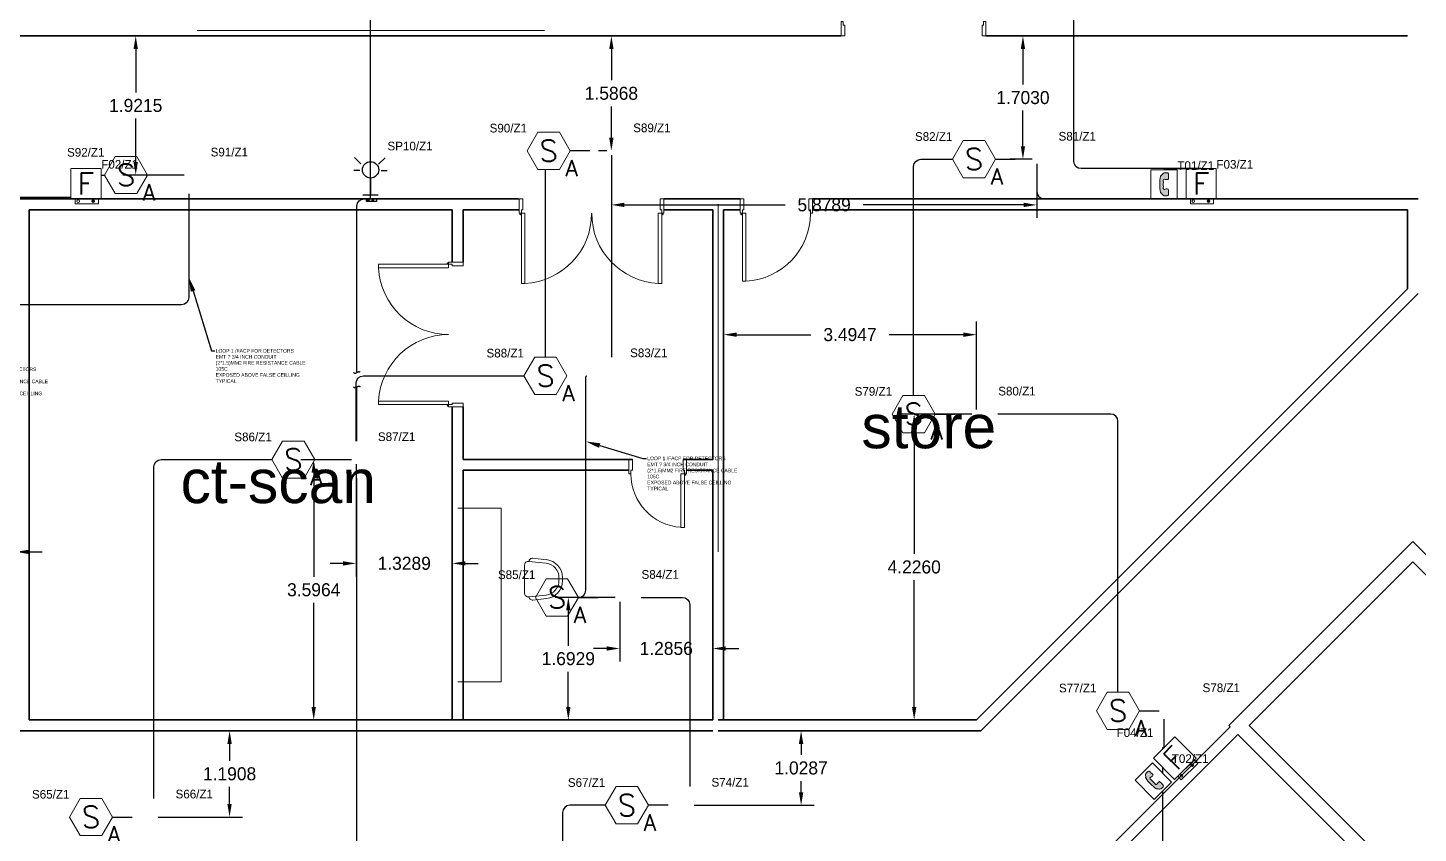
# Model space of a CAD drawing. Extents: x -3404 to 3497, y 0 to 399.
# Drawn here: x 75.06 to 94.27, y 347.11 to 358.24 of the extents above; entities that cross this region are included whole.
import ezdxf
from ezdxf import colors
from ezdxf.entities.mleader import LeaderData, LeaderLine
from ezdxf.enums import TextEntityAlignment as Align
from ezdxf.math import Vec2, Vec3

# ---------------------------------------------------------------- set-up
doc = ezdxf.new("R2010")
doc.units = 0
doc.header["$LTSCALE"] = 0.15
doc.linetypes.add('HIDDEN', pattern=[0.375, 0.25, -0.125])
doc.layers.get('0').update_dxf_attribs({"color": 252})
doc.layers.get('Defpoints').update_dxf_attribs({"color": 252})
for name, color, linetype in [('0 ARCH', 252, 'Continuous'), ('0 DD', 252, 'Continuous'), ('0 fire alarm', 252, 'Continuous'), ('0 sockets', 252, 'Continuous'), ('0 WIRING', 3, 'Continuous'), ('00-BT-FAS-TEXT', 2, 'Continuous'), ('AUTOINCR', 7, 'Continuous'), ('d1', 252, 'Continuous'), ('FIRE_LOOP', 7, 'Continuous'), ('WIRING', 4, 'Continuous')]:
    doc.layers.add(name, color=color, linetype=linetype)
for name, color, linetype, lineweight in [('anal', 252, 'Continuous', 20), ('DOOR', 252, 'Continuous', 20), ('FUR', 252, 'Continuous', 9), ('sofa', 252, 'Continuous', 9), ('T-FIRE-B', 4, 'Continuous', 0), ('T-TEXT', 2, 'Continuous', 0), ('wall', 252, 'Continuous', 30)]:
    doc.layers.add(name, color=color, linetype=linetype, lineweight=lineweight)
doc.styles.add('ROMANS', font='ROMANS.shx', dxfattribs={"width": 0.8})
doc.styles.add('TEXT-NFP', font='simplex.shx')
doc.dimstyles.get("Standard").update_dxf_attribs({"dimtxt": 0.18, "dimasz": 0.18, "dimexe": 0.18, "dimexo": 0.0625, "dimgap": 0.09, "dimtad": 0, "dimtih": 1, "dimtoh": 1, "dimdec": 4, "dimzin": 0, "dimdsep": 46, "dimtxsty": 'Standard', "dimcen": 0.09, "dimadec": 0, "dimazin": 0, "dimtfac": 1, "dimtdec": 4, "dimtofl": 0, "dimtmove": 0, "dimatfit": 3, "dimfxl": 1, "dimtolj": 1, "dimtzin": 0, "dimarcsym": 0})
pattern_1 = [(0, (0, 0), (0, 6.985), [5.08, -1.905]), (90, (0, 0), (-6.985, 4e-16), [5.08, -1.905])]

# ---------------------------------------------------------------- blocks, each defined once
blk = doc.blocks.new('D100')
at = {"layer": 'DOOR'}
for points in [[(0.03, 0.2), (0.03, 1.14), (0.078, 1.14), (0.078, 0.2)], [(0.03, 0.2), (0, 0.2), (0, 0), (0.05, 0), (0.05, 0.15), (0.03, 0.15)], [(0.97, 0.2), (1, 0.2), (1, 0), (0.95, 0), (0.95, 0.15), (0.97, 0.15)]]:
    blk.add_lwpolyline(points, close=True, dxfattribs=at)
blk.add_circle((0.02, 0.21), 0.01, dxfattribs=at)
blk.add_arc((0.029, 0.2), 0.941, 0.0029, 86.9663, dxfattribs=at)
blk = doc.blocks.new('ARCH')
at = {"layer": 'anal'}
for p, q in [((77.4, 358.2), (82.2, 358.2)), ((82.2, 358.2), (77.4, 358.2)), ((84.6, 355.8), (84.6, 351)), ((84.6, 351), (84.6, 355.8)), ((84.6, 355.8), (84.6, 351)), ((84.6, 351), (84.6, 355.8))]:
    blk.add_line(p, q, dxfattribs=at)
at = {"layer": 'DOOR'}
for points in [[(86.329, 358.325), (86.299, 358.325), (86.299, 358.125), (86.349, 358.125), (86.349, 358.275), (86.329, 358.275)], [(88.269, 358.325), (88.299, 358.325), (88.299, 358.125), (88.249, 358.125), (88.249, 358.275), (88.269, 358.275)], [(81.88, 355.675), (81.85, 355.675), (81.85, 355.875), (81.9, 355.875), (81.9, 355.725), (81.88, 355.725)], [(83.82, 355.675), (83.85, 355.675), (83.85, 355.875), (83.8, 355.875), (83.8, 355.725), (83.82, 355.725)], [(81.88, 355.675), (81.88, 354.705), (81.93, 354.705), (81.93, 355.675)], [(83.82, 355.675), (83.82, 354.705), (83.77, 354.705), (83.77, 355.675)], [(80.875, 354.971), (79.905, 354.971), (79.905, 354.921), (80.875, 354.921)], [(80.875, 354.971), (80.875, 355.001), (81.075, 355.001), (81.075, 354.951), (80.925, 354.951), (80.925, 354.971)], [(80.875, 353.031), (79.905, 353.031), (79.905, 353.081), (80.875, 353.081)], [(80.875, 353.031), (80.875, 353.001), (81.075, 353.001), (81.075, 353.051), (80.925, 353.051), (80.925, 353.031)], [(83.394, 352.075), (83.364, 352.075), (83.364, 352.275), (83.414, 352.275), (83.414, 352.125), (83.394, 352.125)], [(84.134, 352.075), (84.164, 352.075), (84.164, 352.275), (84.114, 352.275), (84.114, 352.125), (84.134, 352.125)], [(84.134, 352.075), (84.134, 351.335), (84.086, 351.335), (84.086, 352.075)]]:
    blk.add_lwpolyline(points, close=True, dxfattribs=at)
for centre in [(81.87, 355.665), (83.83, 355.665), (80.865, 354.981), (80.865, 353.021), (84.144, 352.065)]:
    blk.add_circle(centre, 0.01, dxfattribs=at)
for centre, radius, start, end in [((81.88, 355.675), 0.971, 272.9508, 0), ((83.823, 355.675), 0.971, 180, 267.0492), ((80.875, 354.971), 0.971, 182.9508, 270), ((80.875, 353.029), 0.971, 90, 177.0492), ((84.134, 352.075), 0.74, 180, 266.2769)]:
    blk.add_arc(centre, radius, start, end, dxfattribs=at)
at = {"layer": 'FUR'}
for p, q in [((82.04, 350.909), (82.227, 350.889)), ((81.925, 350.816), (81.925, 350.425)), ((81.979, 350.866), (82.221, 350.84)), ((82.4, 350.6), (82.4, 350.641)), ((82.45, 350.6), (82.45, 350.641)), ((81.979, 350.375), (82.221, 350.401)), ((82.04, 350.331), (82.227, 350.351))]:
    blk.add_line(p, q, dxfattribs=at)
for centre, radius, start, end in [((82.035, 350.86), 0.05, 83.857, 180), ((81.975, 350.816), 0.05, 85.0303, 180), ((82.2, 350.641), 0.2, 0, 83.857), ((82.2, 350.641), 0.25, 0, 83.857), ((82.2, 350.6), 0.2, 276.143, 0), ((82.2, 350.6), 0.25, 276.143, 0), ((81.975, 350.425), 0.05, 180, 274.9697), ((82.035, 350.381), 0.05, 180, 276.143)]:
    blk.add_arc(centre, radius, start, end, dxfattribs=at)
at = {"layer": 'sofa'}
for p, q in [((81, 351.6), (81.6, 351.6)), ((81.6, 351.6), (81.6, 349.2)), ((81.6, 349.2), (81, 349.2))]:
    blk.add_line(p, q, dxfattribs=at)
at = {"layer": 'wall'}
for p, q in [((80.4, 358.125), (73.899, 358.125)), ((80.325, 358.125), (86.299, 358.125)), ((84.525, 358.125), (86.299, 358.125)), ((88.299, 358.125), (94.125, 358.125)), ((88.299, 358.125), (89.325, 358.125)), ((89.475, 358.125), (94.125, 358.125)), ((75.593, 355.875), (73.139, 355.875)), ((81.839, 355.875), (74.925, 355.875)), ((80.925, 355.725), (75.075, 355.725)), ((75.075, 348.675), (75.075, 355.725)), ((75.075, 348.675), (75.075, 355.725)), ((80.925, 355.725), (80.925, 355.001)), ((81.075, 355.725), (81.075, 355.001)), ((81.85, 355.725), (81.075, 355.725)), ((84.675, 355.875), (83.85, 355.875)), ((84.525, 355.725), (83.85, 355.725)), ((84.904, 355.875), (84, 355.875)), ((84.525, 352.275), (84.525, 355.725)), ((84.675, 355.725), (84.675, 348.675)), ((84.904, 355.725), (84.675, 355.725)), ((94.275, 355.875), (85.904, 355.875)), ((94.125, 355.725), (85.904, 355.725)), ((94.125, 355.725), (94.125, 354.631)), ((94.125, 354.631), (88.169, 348.675)), ((94.275, 354.569), (88.231, 348.525)), ((80.925, 353.001), (80.925, 348.675)), ((81.075, 353.001), (81.075, 352.275)), ((81.075, 352.275), (83.414, 352.275)), ((84.114, 352.275), (84.525, 352.275)), ((81.075, 352.125), (81.075, 348.675)), ((81.075, 352.125), (83.364, 352.125)), ((84.164, 352.125), (84.525, 352.125)), ((84.525, 348.675), (84.525, 352.125)), ((94.2, 351.141), (91.659, 348.6)), ((96.641, 348.7), (94.2, 351.141)), ((94.2, 350.859), (91.941, 348.6)), ((96.559, 348.5), (94.2, 350.859)), ((80.925, 348.675), (75.075, 348.675)), ((75.075, 348.675), (77.925, 348.675)), ((78.225, 348.675), (75.075, 348.675)), ((78.225, 348.675), (75.075, 348.675)), ((78.075, 348.675), (78.225, 348.675)), ((81.525, 348.675), (78.375, 348.675)), ((81.525, 348.675), (78.375, 348.675)), ((78.375, 348.675), (81.225, 348.675)), ((84.525, 348.675), (81.075, 348.675)), ((81.375, 348.675), (81.525, 348.675)), ((84.525, 348.675), (81.675, 348.675)), ((81.675, 348.675), (84.525, 348.675)), ((82.125, 348.675), (81.675, 348.675)), ((88.169, 348.675), (84.6, 348.675)), ((91.659, 348.6), (91.676, 348.582)), ((91.941, 348.6), (94.3, 346.241)), ((82.275, 348.525), (55.724, 348.525)), ((84.525, 348.525), (65.431, 348.525)), ((88.231, 348.525), (84.6, 348.525)), ((91.676, 348.582), (89.369, 346.275)), ((91.782, 348.476), (89.431, 346.125)), ((91.782, 348.476), (94.1, 346.159))]:
    blk.add_line(p, q, dxfattribs=at)
at = {"layer": 'anal', "xscale": -1, "rotation": 180}
blk.add_blockref('D100', (84.904, 355.875), dxfattribs=at)
at = {"layer": 'd1', "char_height": 0.6, "attachment_point": 1}
for s, insert, width in [('{\\fArial|b0|i0|c0|p34;store}', (86.58, 353.029), 6.0636), ('{\\fArial|b0|i0|c0|p34;ct-scan}', (77.17, 352.271), 2.4256)]:
    blk.add_mtext(s, dxfattribs=dict(at, insert=insert, width=width))
blk = doc.blocks.new('dressable smoke detectore above false ceiling')
blk.add_lwpolyline([(200, 0), (100, 173), (-100, 173), (-200, 0), (-100, -173), (100, -173)], close=True)
at = {"layer": 'T-TEXT', "style": 'ROMANS'}
blk.add_attdef('S', text='', height=200, dxfattribs=at).set_placement((0, 0, 0), align=Align.MIDDLE)
blk.add_attdef('A', text='', height=150, dxfattribs=at).set_placement((215, -161), align=Align.MIDDLE_CENTER)
blk = doc.blocks.new('*U83')
h = blk.add_hatch()
h.set_pattern_fill('ANGLE', color=3)
h.set_pattern_definition(pattern_1)
h.paths.add_polyline_path([(56, -302, 1), (81, -302, 1)])
blk.add_lwpolyline([(-140, -280), (140, -280), (140, 0), (-140, 0)], close=True)
at = {"color": 3}
blk.add_lwpolyline([(-99, -280), (116, -280), (116, -326), (-99, -326)], close=True, dxfattribs=at)
for centre in [(-73, -302), (68, -302)]:
    blk.add_circle(centre, 12.3, dxfattribs=at)
at = {"layer": 'T-TEXT', "style": 'TEXT-NFP'}
blk.add_attdef('F', text='', height=200, dxfattribs=at).set_placement((0, -140, 0), align=Align.MIDDLE)
blk = doc.blocks.new('*U39')
h = blk.add_hatch(color=256)
h.dxf.hatch_style = 1
edge = h.paths.add_edge_path()
edge.add_arc((33, 257), 14.1, 13.6021, 92.3161)
edge.add_line((32, 271), (11, 271))
edge.add_arc((13, 231), 40.2, 92.7442, 154.2215)
edge.add_arc((-28, 250), 4.89, 309.2722, 334.2215, ccw=False)
edge.add_arc((-64, 281), 52.1, 306.6096, 318.7251, ccw=False)
edge.add_arc((-30, 235), 4.89, 115.3605, 167.8134)
edge.add_arc((352, 152), 396, 167.8076, 180.2975)
edge.add_arc((348, 148), 392, 179.7012, 192.2669)
edge.add_arc((-30, 66), 4.89, 193.2566, 244.6491)
edge.add_arc((-67, 18), 54.9, 39.8251, 51.6228, ccw=False)
edge.add_arc((-28, 50), 4.89, 25.7785, 50.7278, ccw=False)
edge.add_arc((13, 69), 40.2, 205.7785, 267.2558)
edge.add_line((11, 29), (32, 29))
edge.add_arc((33, 43), 14.1, 267.6839, 346.3979)
edge.add_arc((-161, 67), 209, 352.6045, 365.9008)
edge.add_arc((13, 87), 34.4, 1.9401, 17.7739)
edge.add_arc((41, 96), 4.89, 18.4909, 87.0716)
edge.add_arc((30, 28), 74.3, 81.4234, 109.9904)
edge.add_arc((2, 102), 4.89, 250.3513, 295.2423, ccw=False)
edge.add_arc((1, 106), 8.65, 174.514, 266.9586, ccw=False)
edge.add_arc((-1022, 147), 1015, 357.7161, 360.1614)
edge.add_arc((-1022, 153), 1015, 359.8386, 362.2839)
edge.add_arc((3, 194), 10.1, 100.6325, 185.9952, ccw=False)
edge.add_arc((2, 200), 4.89, 64.7577, 109.6487, ccw=False)
edge.add_arc((33, 273), 75, 247.791, 276.6818)
edge.add_arc((41, 204), 4.89, 279.9761, 341.5091)
edge.add_arc((13, 213), 34.4, 342.2261, 358.0599)
edge.add_arc((-161, 233), 209, 354.0992, 367.3955)
for p, q in [((137, 300), (-137, 300)), ((-137, 300), (-137, 0)), ((137, 0), (137, 300)), ((-137, 0), (137, 0))]:
    blk.add_line(p, q)
blk.add_lwpolyline([(46, 260, 0.357628), (32, 271), (11, 271, 0.27487), (-23, 248, -0.109294), (-24, 247, -0.052913), (-33, 239, 0.232951), (-35, 236, 0.054551), (-44, 150, 0.054883), (-35, 65, 0.228078), (-33, 61, -0.051523), (-24, 53, -0.109294), (-23, 52, 0.27487), (11, 29), (32, 29, 0.357628), (46, 40, 0.058081), (47, 88, 0.069198), (45, 98, 0.308503), (41, 101, 0.125296), (4, 97, -0.198418), (1, 97, -0.426767), (-7, 107, 0.01067), (-7, 150, 0.01067), (-7, 193, -0.390702), (1, 204, -0.198418), (4, 204, 0.126732), (42, 199, 0.275132), (45, 202, 0.069198), (47, 212, 0.058081)], format="xyb", close=True)
blk = doc.blocks.new('*U101')
at = {"linetype": 'ByBlock'}
h = blk.add_hatch(dxfattribs=at)
h.set_pattern_fill('ANGLE', color=2)
h.set_pattern_definition(pattern_1)
h.paths.add_polyline_path([(27, -14, 1), (15, -14, 1)])
at = {"color": 1}
for p, q in [((-1, 374), (-1, 450)), ((-99, 262), (-155, 262)), ((-90, 325), (-148, 383)), ((135, 380), (75, 321)), ((99, 262), (155, 262)), ((0, 193), (0, 35)), ((71, 35), (-71, 35)), ((71, 0), (-71, 0))]:
    blk.add_line(p, q, dxfattribs=at)
at = {"color": 6, "linetype": 'ByBlock'}
blk.add_lwpolyline([(-37, 0), (54, 0), (54, -26), (-37, -26)], close=True, dxfattribs=at)
at = {"color": 1}
blk.add_circle((0, 269), 75.9, dxfattribs=at)
at = {"color": 6, "linetype": 'ByBlock'}
for centre in [(-21, -14), (21, -14)]:
    blk.add_circle(centre, 6, dxfattribs=at)
blk = doc.blocks.new('endtick', base_point=(-3267.27, -69559.4))
at = {"layer": 'WIRING', "color": 2, "linetype": 'HIDDEN'}
blk.add_spline([(-3267.27, -69509.4), (-3276.985, -69534.4), (-3267.27, -69559.4), (-3256.425, -69584.4), (-3267.27, -69609.4)], degree=3, dxfattribs=at)
blk = doc.blocks.new('*D194')
at = {"layer": '0 DD', "color": 0, "lineweight": -2, "transparency": 16777216}
for p, q in [((73.664, 351.506), (73.664, 350.817)), ((74.896, 351.506), (74.896, 350.817)), ((73.484, 350.997), (73.304, 350.997)), ((75.076, 350.997), (75.256, 350.997))]:
    blk.add_line(p, q, dxfattribs=at)
at = {"layer": '0 DD', "color": 0, "transparency": 16777216}
for points in [[(73.484, 351.027), (73.484, 350.967), (73.664, 350.997)], [(75.076, 351.027), (75.076, 350.967), (74.896, 350.997)]]:
    blk.add_solid(points, dxfattribs=at)
at = {"layer": 'Defpoints', "color": 0, "transparency": 16777216}
for p in [(73.664, 351.568), (74.896, 351.568), (74.896, 350.997)]:
    blk.add_point(p, dxfattribs=at)
at = {"layer": '0 DD', "color": 0, "transparency": 16777216, "insert": (74.28, 350.997), "char_height": 0.18, "attachment_point": 5}
blk.add_mtext('\\A1;1.2317', dxfattribs=at)
blk = doc.blocks.new('*D201')
at = {"layer": '0 DD', "color": 0, "lineweight": -2, "transparency": 16777216}
for p, q in [((76.862, 348.525), (78.027, 348.525)), ((77.847, 348.345), (77.847, 348.11)), ((77.847, 347.514), (77.847, 347.75)), ((76.862, 347.334), (78.027, 347.334))]:
    blk.add_line(p, q, dxfattribs=at)
at = {"layer": '0 DD', "color": 0, "transparency": 16777216}
for points in [[(77.817, 348.345), (77.877, 348.345), (77.847, 348.525)], [(77.817, 347.514), (77.877, 347.514), (77.847, 347.334)]]:
    blk.add_solid(points, dxfattribs=at)
at = {"layer": 'Defpoints', "color": 0, "transparency": 16777216}
for p in [(76.799, 348.525), (77.847, 348.525), (76.799, 347.334)]:
    blk.add_point(p, dxfattribs=at)
at = {"layer": '0 DD', "color": 0, "transparency": 16777216, "insert": (77.847, 347.93), "char_height": 0.18, "attachment_point": 5}
blk.add_mtext('\\A1;1.1908', dxfattribs=at)
blk = doc.blocks.new('*D203')
at = {"layer": '0 DD', "color": 0, "lineweight": -2, "transparency": 16777216}
for p, q in [((85.165, 348.525), (85.926, 348.525)), ((85.746, 348.345), (85.746, 348.191)), ((85.746, 347.676), (85.746, 347.831)), ((84.269, 347.496), (85.926, 347.496))]:
    blk.add_line(p, q, dxfattribs=at)
at = {"layer": '0 DD', "color": 0, "transparency": 16777216}
for points in [[(85.716, 348.345), (85.776, 348.345), (85.746, 348.525)], [(85.716, 347.676), (85.776, 347.676), (85.746, 347.496)]]:
    blk.add_solid(points, dxfattribs=at)
at = {"layer": 'Defpoints', "color": 0, "transparency": 16777216}
for p in [(85.102, 348.525), (85.746, 348.525), (84.206, 347.496)]:
    blk.add_point(p, dxfattribs=at)
at = {"layer": '0 DD', "color": 0, "transparency": 16777216, "insert": (85.746, 348.011), "char_height": 0.18, "attachment_point": 5}
blk.add_mtext('\\A1;1.0287', dxfattribs=at)
blk = doc.blocks.new('*D289')
at = {"layer": '0 DD', "color": 0, "lineweight": -2, "transparency": 16777216}
for p, q in [((77.087, 358.125), (76.37, 358.125)), ((76.55, 357.945), (76.55, 357.344)), ((76.55, 356.384), (76.55, 356.984)), ((77.221, 356.204), (76.37, 356.204))]:
    blk.add_line(p, q, dxfattribs=at)
at = {"layer": '0 DD', "color": 0, "transparency": 16777216}
for points in [[(76.52, 357.945), (76.58, 357.945), (76.55, 358.125)], [(76.52, 356.384), (76.58, 356.384), (76.55, 356.204)]]:
    blk.add_solid(points, dxfattribs=at)
at = {"layer": 'Defpoints', "color": 0, "transparency": 16777216}
for p in [(76.55, 358.125), (77.149, 358.125), (77.284, 356.204)]:
    blk.add_point(p, dxfattribs=at)
at = {"layer": '0 DD', "color": 0, "transparency": 16777216, "insert": (76.55, 357.164), "char_height": 0.18, "attachment_point": 5}
blk.add_mtext('\\A1;1.9215', dxfattribs=at)
blk = doc.blocks.new('*D297')
at = {"layer": '0 DD', "color": 0, "lineweight": -2, "transparency": 16777216}
for p, q in [((79.596, 352.209), (79.596, 350.658)), ((80.925, 351.751), (80.925, 350.658)), ((79.416, 350.838), (79.236, 350.838)), ((81.105, 350.838), (81.285, 350.838))]:
    blk.add_line(p, q, dxfattribs=at)
at = {"layer": '0 DD', "color": 0, "transparency": 16777216}
for points in [[(79.416, 350.868), (79.416, 350.808), (79.596, 350.838)], [(81.105, 350.868), (81.105, 350.808), (80.925, 350.838)]]:
    blk.add_solid(points, dxfattribs=at)
at = {"layer": 'Defpoints', "color": 0, "transparency": 16777216}
for p in [(79.596, 352.271), (80.925, 351.814), (80.925, 350.838)]:
    blk.add_point(p, dxfattribs=at)
at = {"layer": '0 DD', "color": 0, "transparency": 16777216, "insert": (80.261, 350.838), "char_height": 0.18, "attachment_point": 5}
blk.add_mtext('\\A1;1.3289', dxfattribs=at)
blk = doc.blocks.new('*D298')
at = {"layer": '0 DD', "color": 0, "lineweight": -2, "transparency": 16777216}
for p, q in [((79.534, 352.271), (78.83, 352.271)), ((79.01, 352.091), (79.01, 350.653)), ((79.01, 348.855), (79.01, 350.293)), ((79.738, 348.675), (78.83, 348.675))]:
    blk.add_line(p, q, dxfattribs=at)
at = {"layer": '0 DD', "color": 0, "transparency": 16777216}
for points in [[(78.98, 352.091), (79.04, 352.091), (79.01, 352.271)], [(78.98, 348.855), (79.04, 348.855), (79.01, 348.675)]]:
    blk.add_solid(points, dxfattribs=at)
at = {"layer": 'Defpoints', "color": 0, "transparency": 16777216}
for p in [(79.596, 352.271), (79.01, 348.675), (79.8, 348.675)]:
    blk.add_point(p, dxfattribs=at)
at = {"layer": '0 DD', "color": 0, "transparency": 16777216, "insert": (79.01, 350.473), "char_height": 0.18, "attachment_point": 5}
blk.add_mtext('\\A1;3.5964', dxfattribs=at)
blk = doc.blocks.new('*D299')
at = {"layer": '0 DD', "color": 0, "lineweight": -2, "transparency": 16777216}
for p, q in [((83.239, 350.305), (83.239, 349.482)), ((84.525, 350.305), (84.525, 349.482)), ((83.059, 349.662), (82.879, 349.662)), ((84.705, 349.662), (84.885, 349.662))]:
    blk.add_line(p, q, dxfattribs=at)
at = {"layer": '0 DD', "color": 0, "transparency": 16777216}
for points in [[(83.059, 349.692), (83.059, 349.632), (83.239, 349.662)], [(84.705, 349.692), (84.705, 349.632), (84.525, 349.662)]]:
    blk.add_solid(points, dxfattribs=at)
at = {"layer": 'Defpoints', "color": 0, "transparency": 16777216}
for p in [(83.239, 350.368), (84.525, 350.368), (84.525, 349.662)]:
    blk.add_point(p, dxfattribs=at)
at = {"layer": '0 DD', "color": 0, "transparency": 16777216, "insert": (83.882, 349.662), "char_height": 0.18, "attachment_point": 5}
blk.add_mtext('\\A1;1.2856', dxfattribs=at)
blk = doc.blocks.new('*D300')
at = {"layer": '0 DD', "color": 0, "lineweight": -2, "transparency": 16777216}
for p, q in [((83.177, 350.368), (82.349, 350.368)), ((82.529, 350.188), (82.529, 349.701)), ((82.529, 348.855), (82.529, 349.341)), ((83.177, 348.675), (82.349, 348.675))]:
    blk.add_line(p, q, dxfattribs=at)
at = {"layer": '0 DD', "color": 0, "transparency": 16777216}
for points in [[(82.499, 350.188), (82.559, 350.188), (82.529, 350.368)], [(82.499, 348.855), (82.559, 348.855), (82.529, 348.675)]]:
    blk.add_solid(points, dxfattribs=at)
at = {"layer": 'Defpoints', "color": 0, "transparency": 16777216}
for p in [(83.239, 350.368), (82.529, 348.675), (83.239, 348.675)]:
    blk.add_point(p, dxfattribs=at)
at = {"layer": '0 DD', "color": 0, "transparency": 16777216, "insert": (82.529, 349.521), "char_height": 0.18, "attachment_point": 5}
blk.add_mtext('\\A1;1.6929', dxfattribs=at)
blk = doc.blocks.new('*D301')
at = {"layer": '0 DD', "color": 0, "lineweight": -2, "transparency": 16777216}
for p, q in [((88.107, 352.901), (87.129, 352.901)), ((87.309, 352.721), (87.309, 350.968)), ((87.309, 348.855), (87.309, 350.608)), ((87.489, 348.675), (87.129, 348.675))]:
    blk.add_line(p, q, dxfattribs=at)
at = {"layer": '0 DD', "color": 0, "transparency": 16777216}
for points in [[(87.279, 352.721), (87.339, 352.721), (87.309, 352.901)], [(87.279, 348.855), (87.339, 348.855), (87.309, 348.675)]]:
    blk.add_solid(points, dxfattribs=at)
at = {"layer": 'Defpoints', "color": 0, "transparency": 16777216}
for p in [(88.17, 352.901), (87.309, 348.675), (87.551, 348.675)]:
    blk.add_point(p, dxfattribs=at)
at = {"layer": '0 DD', "color": 0, "transparency": 16777216, "insert": (87.309, 350.788), "char_height": 0.18, "attachment_point": 5}
blk.add_mtext('\\A1;4.2260', dxfattribs=at)
blk = doc.blocks.new('*D302')
at = {"layer": '0 DD', "color": 0, "lineweight": -2, "transparency": 16777216}
for p, q in [((84.675, 352.963), (84.675, 354.178)), ((88.17, 352.963), (88.17, 354.178)), ((84.855, 353.998), (85.882, 353.998)), ((87.99, 353.998), (86.962, 353.998))]:
    blk.add_line(p, q, dxfattribs=at)
at = {"layer": '0 DD', "color": 0, "transparency": 16777216}
for points in [[(84.855, 354.028), (84.855, 353.968), (84.675, 353.998)], [(87.99, 354.028), (87.99, 353.968), (88.17, 353.998)]]:
    blk.add_solid(points, dxfattribs=at)
at = {"layer": 'Defpoints', "color": 0, "transparency": 16777216}
for p in [(84.675, 353.998), (84.675, 352.901), (88.17, 352.901)]:
    blk.add_point(p, dxfattribs=at)
at = {"layer": '0 DD', "color": 0, "transparency": 16777216, "insert": (86.422, 353.998), "char_height": 0.18, "attachment_point": 5}
blk.add_mtext('\\A1;3.4947', dxfattribs=at)
blk = doc.blocks.new('*D303')
at = {"layer": '0 DD', "color": 0, "lineweight": -2, "transparency": 16777216}
for p, q in [((88.941, 358.125), (88.632, 358.125)), ((88.812, 357.945), (88.812, 357.453)), ((88.812, 356.602), (88.812, 357.093)), ((88.941, 356.422), (88.632, 356.422))]:
    blk.add_line(p, q, dxfattribs=at)
at = {"layer": '0 DD', "color": 0, "transparency": 16777216}
for points in [[(88.782, 357.945), (88.842, 357.945), (88.812, 358.125)], [(88.782, 356.602), (88.842, 356.602), (88.812, 356.422)]]:
    blk.add_solid(points, dxfattribs=at)
at = {"layer": 'Defpoints', "color": 0, "transparency": 16777216}
for p in [(88.812, 358.125), (89.003, 358.125), (89.003, 356.422)]:
    blk.add_point(p, dxfattribs=at)
at = {"layer": '0 DD', "color": 0, "transparency": 16777216, "insert": (88.812, 357.273), "char_height": 0.18, "attachment_point": 5}
blk.add_mtext('\\A1;1.7030', dxfattribs=at)
blk = doc.blocks.new('*D304')
at = {"layer": '0 DD', "color": 0, "lineweight": -2, "transparency": 16777216}
for p, q in [((83.062, 358.125), (82.944, 358.125)), ((83.124, 357.945), (83.124, 357.512)), ((83.124, 356.718), (83.124, 357.152)), ((83.062, 356.538), (82.944, 356.538))]:
    blk.add_line(p, q, dxfattribs=at)
at = {"layer": '0 DD', "color": 0, "transparency": 16777216}
for points in [[(83.094, 357.945), (83.154, 357.945), (83.124, 358.125)], [(83.094, 356.718), (83.154, 356.718), (83.124, 356.538)]]:
    blk.add_solid(points, dxfattribs=at)
at = {"layer": 'Defpoints', "color": 0, "transparency": 16777216}
for p in [(83.124, 358.125), (83.124, 358.125), (83.124, 356.538)]:
    blk.add_point(p, dxfattribs=at)
at = {"layer": '0 DD', "color": 0, "transparency": 16777216, "insert": (83.124, 357.332), "char_height": 0.18, "attachment_point": 5}
blk.add_mtext('\\A1;1.5868', dxfattribs=at)
blk = doc.blocks.new('*D305')
at = {"layer": '0 DD', "color": 0, "lineweight": -2, "transparency": 16777216}
for p, q in [((83.124, 356.476), (83.124, 355.611)), ((89.003, 356.359), (89.003, 355.611)), ((83.304, 355.791), (85.524, 355.791)), ((88.823, 355.791), (86.604, 355.791))]:
    blk.add_line(p, q, dxfattribs=at)
at = {"layer": '0 DD', "color": 0, "transparency": 16777216}
for points in [[(83.304, 355.821), (83.304, 355.761), (83.124, 355.791)], [(88.823, 355.821), (88.823, 355.761), (89.003, 355.791)]]:
    blk.add_solid(points, dxfattribs=at)
at = {"layer": 'Defpoints', "color": 0, "transparency": 16777216}
for p in [(83.124, 356.538), (89.003, 356.422), (83.124, 355.791)]:
    blk.add_point(p, dxfattribs=at)
at = {"layer": '0 DD', "color": 0, "transparency": 16777216, "insert": (86.064, 355.791), "char_height": 0.18, "attachment_point": 5}
blk.add_mtext('\\A1;5.8789', dxfattribs=at)

msp = doc.modelspace()

# ---------------------------------------------------------------- linework, layer by layer
at = {"layer": '0 sockets', "color": 3}
for points in [[(79.79542, 355.875), (79.79542, 374.975, 0.41421356), (79.69542, 375.075), (76.99798, 375.075)], [(79.6079, 353.47683), (79.6079, 355.775, -0.41421356), (79.7079, 355.875), (79.79542, 355.875)]]:
    msp.add_lwpolyline(points, format="xyb", dxfattribs=at)
for points in [[(79.6079, 352.52899), (79.6079, 353.27683)], [(79.6079, 346.275), (79.6079, 352.01375)]]:
    msp.add_lwpolyline(points, dxfattribs=at)
at = {"layer": 'FIRE_LOOP', "color": 3}
for points in [[(91.275, 356.29157), (89.61476, 356.29157, -0.41421356), (89.51476, 356.39157), (89.51476, 361.15931)], [(87.30106, 353.15859), (87.30106, 356.322, -0.41421356), (87.40106, 356.422), (87.83725, 356.422)], [(90.76159, 356.27438), (90.76159, 356.27455, -0.41421356), (90.77862, 356.29157), (91.275, 356.29157)], [(89.00338, 356.16437), (89.00338, 355.97657, 0.41421356), (89.10338, 355.87657), (90.76159, 355.87657)], [(77.28367, 355.94593), (77.28367, 354.51223, -0.41421356), (77.18367, 354.41223), (73.0445, 354.41223)], [(79.5961, 352.52899), (79.5961, 353.3297, -0.41421356), (79.6961, 353.4297), (81.91552, 353.4297)], [(82.66822, 350.36795), (82.67074, 350.36795, 0.41421356), (82.77074, 350.46795), (82.77074, 353.41641, -0.41421356), (82.78404, 353.4297), (82.78417, 353.4297)], [(90.12509, 349.05994), (90.12509, 352.80097, 0.41421356), (90.02509, 352.90097), (88.46719, 352.90097)], [(76.79937, 347.5918), (76.79937, 352.17137, -0.41421356), (76.89937, 352.27137), (78.42997, 352.27137)], [(83.53687, 350.36795), (84.10628, 350.36795, -0.41421356), (84.20628, 350.26795), (84.20628, 347.75392)], [(90.21055, 343.11272), (90.64586, 343.11272, 0.41421356), (90.74586, 343.21272), (90.74586, 347.69764)], [(83.04015, 347.4963), (82.5493, 347.4963, 0.41421356), (82.4493, 347.3963), (82.4493, 345.07003)]]:
    msp.add_lwpolyline(points, format="xyb", dxfattribs=at)
for points in [[(82.82702, 356.53816), (82.55332, 356.53816)], [(75.86178, 356.29157), (75.86178, 356.29157)], [(82.213, 353.68733), (82.213, 356.28054)], [(83.1245, 356.28054), (83.1245, 353.68733)], [(88.4322, 356.422), (88.7059, 356.422)], [(76.07007, 356.20355), (76.11754, 356.20355)], [(76.98619, 356.20355), (76.71249, 356.20355)], [(75.6535, 355.89157), (72.13326, 355.89157)], [(90.76159, 355.87657), (90.76159, 355.8766)], [(87.59854, 352.90097), (87.87224, 352.90097)], [(79.02492, 352.27137), (79.29862, 352.27137)], [(82.66822, 350.36795), (82.94192, 350.36795)], [(90.42256, 348.80231), (90.69626, 348.80231)], [(90.7625, 348.29621), (90.7625, 348.68759)], [(90.74586, 348.27962), (90.74586, 348.29621), (90.7625, 348.29621)], [(90.74586, 347.93801), (90.74586, 348.0179)], [(90.74586, 347.69764), (90.74586, 347.69768)], [(83.90881, 347.4963), (83.63511, 347.4963)], [(76.22819, 347.33417), (76.50189, 347.33417)]]:
    msp.add_lwpolyline(points, dxfattribs=at)

# ---------------------------------------------------------------- block references
at = {"layer": '0 ARCH', "color": 3}
msp.add_blockref('ARCH', (0, 0), dxfattribs=at)
at = {"layer": '0 fire alarm', "color": 3, "xscale": 0.001488, "yscale": 0.001488, "zscale": 0.001488}
msp.add_blockref('*U101', (79.79542, 355.875), dxfattribs=at)
at = {"layer": '0 fire alarm', "color": 3, "xscale": 0.001, "yscale": 0.001, "zscale": 0.001, "rotation": 90}
for p in [(79.6079, 353.47683), (79.6079, 353.27683)]:
    msp.add_blockref('endtick', p, dxfattribs=at)
at = {"layer": 'T-FIRE-B', "color": 2, "xscale": 0.001487761816891826, "yscale": 0.001487761816891826, "zscale": 0.001487761816891826}
for p in [(82.25585, 356.53816), (88.13473, 356.422), (76.41501, 356.20355), (82.213, 353.4297), (87.30106, 352.90097), (78.72745, 352.27137), (82.37074, 350.36795), (90.12509, 348.80231), (83.33763, 347.4963), (75.93071, 347.33417)]:
    msp.add_blockref('dressable smoke detectore above false ceiling', p, dxfattribs=at).add_auto_attribs({'S': 'S', 'A': 'A'})
at = {"layer": 'T-FIRE-B', "xscale": 0.001487761816891826, "yscale": 0.001487761816891826, "zscale": 0.001487761816891826}
for p in [(75.86178, 356.29157), (91.275, 356.29157)]:
    msp.add_blockref('*U83', p, dxfattribs=at).add_auto_attribs({'F': 'F'})
at = {"layer": 'T-FIRE-B', "color": 3, "xscale": 0.001326103487042799, "yscale": 0.001326103487042799, "zscale": 0.001326103487042799}
msp.add_blockref('*U39', (90.76159, 355.87657), dxfattribs=at)
at = {"layer": 'T-FIRE-B', "xscale": 0.001487761816891826, "yscale": 0.001487761816891826, "zscale": 0.001487761816891826, "rotation": 44.91391863627783}
msp.add_blockref('*U83', (90.7625, 348.29621), dxfattribs=at).add_auto_attribs({'F': 'F'})
at = {"layer": 'T-FIRE-B', "color": 3, "xscale": 0.001239481751844911, "yscale": 0.001239481751844911, "zscale": 0.001239481751844911, "rotation": 44.91391863627736}
msp.add_blockref('*U39', (90.74586, 347.69764), dxfattribs=at)

# ---------------------------------------------------------------- texts
at = {"layer": 'AUTOINCR', "color": 2}
for s, p in [('S90/Z1', (81.9583, 356.75585)), ('S82/Z1', (87.83717, 356.63968)), ('S92/Z1', (76.11746, 356.42124)), ('S88/Z1', (81.91545, 353.64739)), ('S79/Z1', (87.00351, 353.11865)), ('S86/Z1', (78.4299, 352.48906)), ('S85/Z1', (82.07319, 350.58563)), ('S77/Z1', (89.82753, 349.02)), ('S67/Z1', (83.04008, 347.71398)), ('S65/Z1', (75.63316, 347.55186))]:
    msp.add_text(s, height=0.12, dxfattribs=at).set_placement(p, align=Align.BOTTOM_RIGHT)
for s, p in [('S89/Z1', (83.42559, 356.75938)), ('S81/Z1', (89.30447, 356.64322)), ('S91/Z1', (77.58475, 356.42477)), ('S83/Z1', (83.38274, 353.65093)), ('S80/Z1', (88.4708, 353.12219)), ('S87/Z1', (79.89719, 352.49259)), ('S84/Z1', (83.54048, 350.58917)), ('S78/Z1', (91.29482, 349.02354)), ('S74/Z1', (84.50737, 347.71752)), ('S66/Z1', (77.10045, 347.5554))]:
    msp.add_text(s, height=0.12, dxfattribs=at).set_placement(p, align=Align.BOTTOM_LEFT)
at = {"layer": 'AUTOINCR', "color": 1}
for s, p in [('SP10/Z1', (80.02901, 356.50817)), ('F02/Z1', (76.07361, 356.25511)), ('F03/Z1', (91.48682, 356.25511))]:
    msp.add_text(s, height=0.12, dxfattribs=at).set_placement(p, align=Align.BOTTOM_LEFT)
at = {"layer": 'AUTOINCR', "color": 3}
for s, p in [('T01/Z1', (90.94673, 356.23794)), ('T02/Z1', (90.8696, 348.04435))]:
    msp.add_text(s, height=0.12, dxfattribs=at).set_placement(p, align=Align.BOTTOM_LEFT)
at = {"layer": 'AUTOINCR', "color": 1}
msp.add_text('F04/Z1', height=0.12, dxfattribs=at).set_placement((90.61499, 348.40327), align=Align.BOTTOM_RIGHT)

# ---------------------------------------------------------------- dimensions: what is measured, and where the dimension line sits
at = {"layer": '0 DD', "color": 6}
for base, p1, p2, picture, middle in [((76.55, 358.125), (77.283666, 356.203548), (77.149356, 358.125), '*D289', (76.55, 357.164274)), ((83.1245, 358.125), (83.1245, 356.53816), (83.1245, 358.125), '*D304', (83.1245, 357.33158)), ((88.81186, 358.125), (89.00338, 356.422), (89.00338, 358.125), '*D303', (88.81186, 357.2735)), ((87.30854, 348.675), (88.16972, 352.90097), (87.55118, 348.675), '*D301', (87.30854, 350.78798)), ((79.00971, 348.675), (79.5961, 352.27137), (79.8, 348.675), '*D298', (79.00971, 350.47318)), ((82.529402, 348.675), (83.239393, 350.367947), (83.239393, 348.675), '*D300', (82.529402, 349.521473)), ((77.84742, 348.525), (76.79937, 347.33417), (76.79937, 348.525), '*D201', (77.84742, 347.92959)), ((85.74634, 348.525), (84.20628, 347.4963), (85.10207, 348.525), '*D203', (85.74634, 348.01065))]:
    dim = msp.add_linear_dim(base=base, p1=p1, p2=p2, angle=90, dimstyle='Standard', dxfattribs=at)
    dim.commit()
    dim.dimension.update_dxf_attribs({"geometry": picture, "text_midpoint": middle})
for base, p1, p2, picture, middle in [((83.1245, 355.79099), (89.00338, 356.422), (83.1245, 356.53816), '*D305', (86.06394, 355.79099)), ((84.675, 353.99841), (88.16972, 352.90097), (84.675, 352.90097), '*D302', (86.42236, 353.99841)), ((80.925, 350.83814), (79.5961, 352.27137), (80.925, 351.81382), '*D297', (80.26055, 350.83814)), ((74.89556, 350.99714), (73.66387, 351.5683), (74.89556, 351.5683), '*D194', (74.27971, 350.99714)), ((84.525, 349.66158), (83.23939, 350.36795), (84.525, 350.36795), '*D299', (83.8822, 349.66158))]:
    dim = msp.add_linear_dim(base=base, p1=p1, p2=p2, dimstyle='Standard', dxfattribs=at)
    dim.commit()
    dim.dimension.update_dxf_attribs({"geometry": picture, "text_midpoint": middle})

# ---------------------------------------------------------------- leaders
at = {"layer": '0 WIRING', "color": 3}
ml = msp.add_multileader_mtext('Standard', dxfattribs=at)
ml.set_content('LOOP 1 /FACP FOR DETECTORS\\PEMT ? 3/4 INCH CONDUIT\\P(2*1.5)MM2 FIRE RESISTANCE CABLE 105C\\PEXPOSED ABOVE FALSE CEILLING\\PTYPICAL\\P', color=6)
ml.set_leader_properties()
ml.build(insert=Vec2(0, 0))
ml.multileader.update_dxf_attribs({"text_right_attachment_type": 6, "dogleg_length": 0.05, "arrow_head_size": 0.2})
ctx = ml.context
ctx.base_point, ctx.char_height, ctx.arrow_head_size, ctx.landing_gap_size = Vec3(77.64492, 353.7748), 0.05, 0.2, 0.01
ctx.right_attachment = 6
notes = []
notes.append((ctx, [(0, (1, 1, 0), (77.59492, 353.7748), (1, 0), 0.05, [(0, [(77.28367, 354.79266)], 0, [])])]))
ctx.mtext.insert, ctx.mtext.width, ctx.mtext.flow_direction = Vec3(77.65492, 353.7998), 1.2442461, 5
ml = msp.add_multileader_mtext('Standard', dxfattribs=at)
ml.set_content('LOOP 1 /FACP FOR DETECTORS\\PEMT ? 3/4 INCH CONDUIT\\P(2*1.5)MM2 FIRE RESISTANCE CABLE 105C\\PEXPOSED ABOVE FALSE CEILLING\\PTYPICAL\\P', color=6)
ml.set_leader_properties()
ml.build(insert=Vec2(0, 0))
ml.multileader.update_dxf_attribs({"text_right_attachment_type": 6, "dogleg_length": 0.05, "arrow_head_size": 0.2})
ctx = ml.context
ctx.base_point, ctx.char_height, ctx.arrow_head_size, ctx.landing_gap_size = Vec3(74.08461, 353.51948), 0.05, 0.2, 0.01
ctx.right_attachment = 6
notes.append((ctx, [(0, (1, 1, 0), (74.03461, 353.51948), (1, 0), 0.05, [(0, [(72.79113, 352.53637)], 0, [])])]))
ctx.mtext.insert, ctx.mtext.width, ctx.mtext.flow_direction = Vec3(74.09461, 353.54448), 1.2442461, 5
ml = msp.add_multileader_mtext('Standard', dxfattribs=at)
ml.set_content('LOOP 1 /FACP FOR DETECTORS\\PEMT ? 3/4 INCH CONDUIT\\P(2*1.5)MM2 FIRE RESISTANCE CABLE 105C\\PEXPOSED ABOVE FALSE CEILLING\\PTYPICAL\\P', color=6)
ml.set_leader_properties()
ml.build(insert=Vec2(0, 0))
ml.multileader.update_dxf_attribs({"text_right_attachment_type": 6, "dogleg_length": 0.05, "arrow_head_size": 0.2})
ctx = ml.context
ctx.base_point, ctx.char_height, ctx.arrow_head_size, ctx.landing_gap_size = Vec3(83.61022, 352.28882), 0.05, 0.2, 0.01
ctx.right_attachment = 6
notes.append((ctx, [(0, (1, 1, 0), (83.56022, 352.28882), (1, 0), 0.05, [(0, [(82.77074, 352.52219)], 0, [])])]))
ctx.mtext.insert, ctx.mtext.width, ctx.mtext.flow_direction = Vec3(83.62022, 352.31382), 1.2442461, 5
at = {"layer": '00-BT-FAS-TEXT', "color": 3}
ml = msp.add_multileader_mtext('Standard', dxfattribs=at)
ml.set_content('{\\C2;ZONE 1 /FACP FOR DETECTORS\\PEMT ? 3/4 INCH CONDUIT\\P(2*1.5)MM2 FIRE RESISTANCE CABLE 105C\\PEXPOSED ABOVE FALSE CEILLING\\PTYPICAL}', color=6)
ml.set_leader_properties()
ml.build(insert=Vec2(0, 0))
ml.multileader.update_dxf_attribs({"text_right_attachment_type": 6, "dogleg_length": 0.05, "arrow_head_size": 0.2})
ctx = ml.context
ctx.base_point, ctx.char_height, ctx.arrow_head_size, ctx.landing_gap_size = Vec3(14.38857, 349.27523), 0.05, 0.2, 0.01
ctx.right_attachment = 6
notes.append((ctx, [(0, (1, 1, 0), (14.33857, 349.27523), (1, 0), 0.05, [(0, [(13.48332, 349.74683)], 0, [])])]))
ctx.mtext.insert, ctx.mtext.width, ctx.mtext.flow_direction = Vec3(14.39857, 349.30023), 3430, 5
for ctx, leaders in notes:
    for number, flags, end, landing, length, lines in leaders:
        leader = LeaderData()
        leader.index, (leader.has_last_leader_line, leader.has_dogleg_vector, leader.attachment_direction) = number, flags
        leader.last_leader_point, leader.dogleg_vector, leader.dogleg_length = Vec3(end), Vec3(landing), length
        for number, points, colour, breaks in lines:
            line = LeaderLine()
            line.index, line.vertices, line.color, line.breaks = number, Vec3.list(points), colors.encode_raw_color(colour), breaks
            leader.lines.append(line)
        ctx.leaders.append(leader)

doc.saveas('drawing.dxf')
